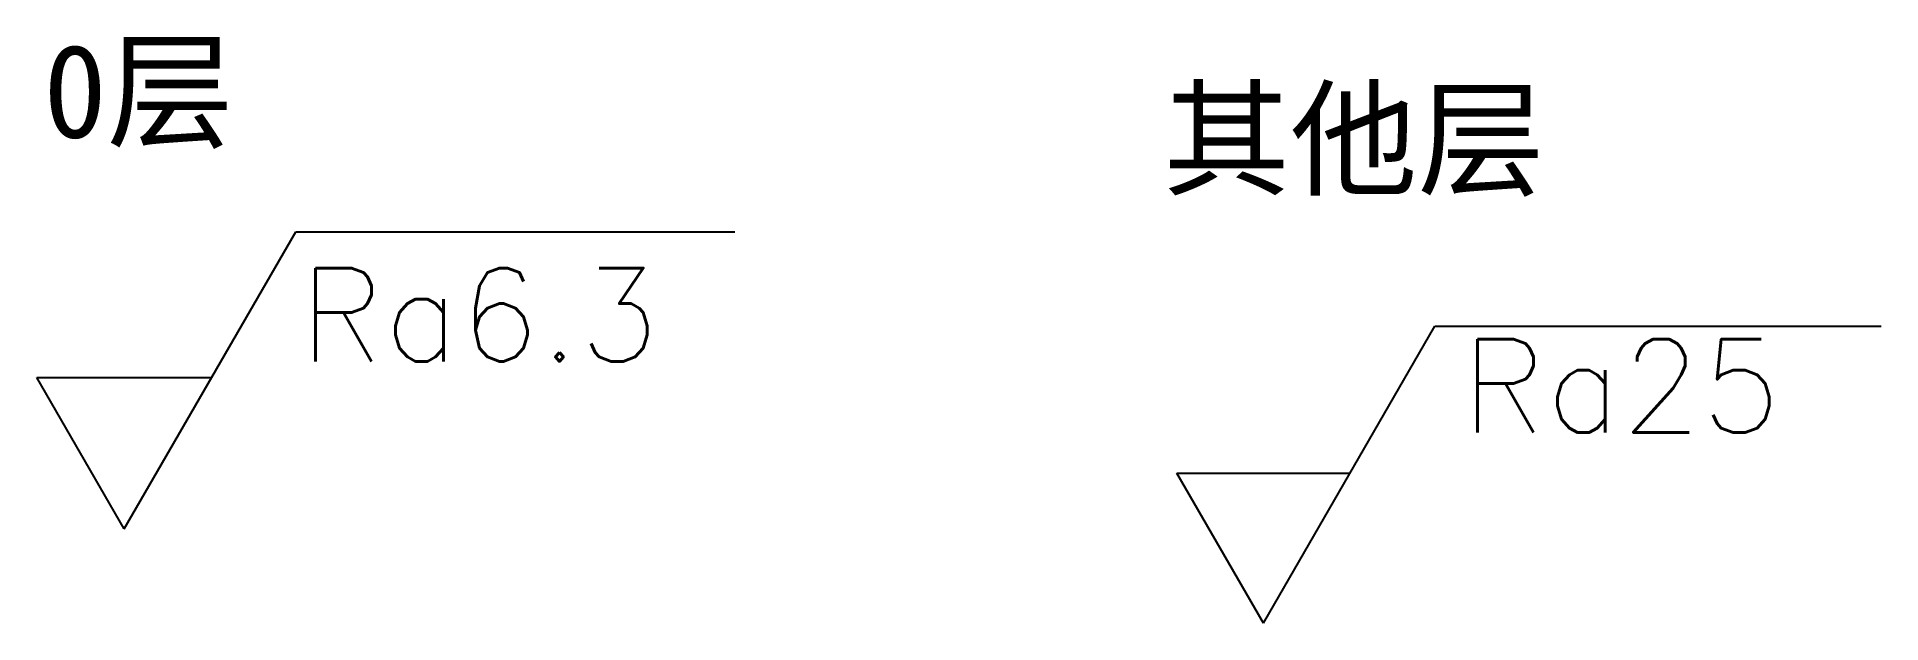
# Model space of a CAD drawing. Header units: millimetres. Extents: x 56 to 451, y 114 to 239.
import ezdxf

# ---------------------------------------------------------------- set-up
doc = ezdxf.new("R2010")
doc.units = ezdxf.units.MM
doc.layers.add('图层1', color=5, linetype='Continuous')
doc.styles.add('样式 1', font='txt.shx', dxfattribs={"bigfont": 'gbcbig.shx'})
doc.styles.add('样式 2', font='SimSun.ttf')

msp = doc.modelspace()

# ---------------------------------------------------------------- linework, layer by layer
for p, q in [((74.71, 133.95), (111.49, 197.64)), ((111.49, 197.64), (205.67, 197.64)), ((55.98, 166.4), (93.44, 166.4)), ((74.71, 133.95), (55.98, 166.4))]:
    msp.add_line(p, q)
at = {"layer": '图层1'}
for p, q in [((319.02, 113.71), (355.79, 177.41)), ((355.79, 177.41), (451.5, 177.41)), ((300.47, 145.83), (337.56, 145.83)), ((319.02, 113.71), (300.47, 145.83))]:
    msp.add_line(p, q, dxfattribs=at)

# ---------------------------------------------------------------- texts
at = {"color": 1, "style": '样式 2'}
for s, p in [('0层', (57.37, 217.81)), ('其他层', (297.52, 207.53))]:
    msp.add_text(s, height=20, dxfattribs=at).set_placement(p)
at = {"style": '样式 1'}
msp.add_text('Ra6.3', height=20, dxfattribs=at).set_placement((112.31, 169.84))
at = {"layer": '图层1', "style": '样式 1'}
msp.add_text('Ra25', height=20, dxfattribs=at).set_placement((361.49, 154.59))

doc.saveas('drawing.dxf')
